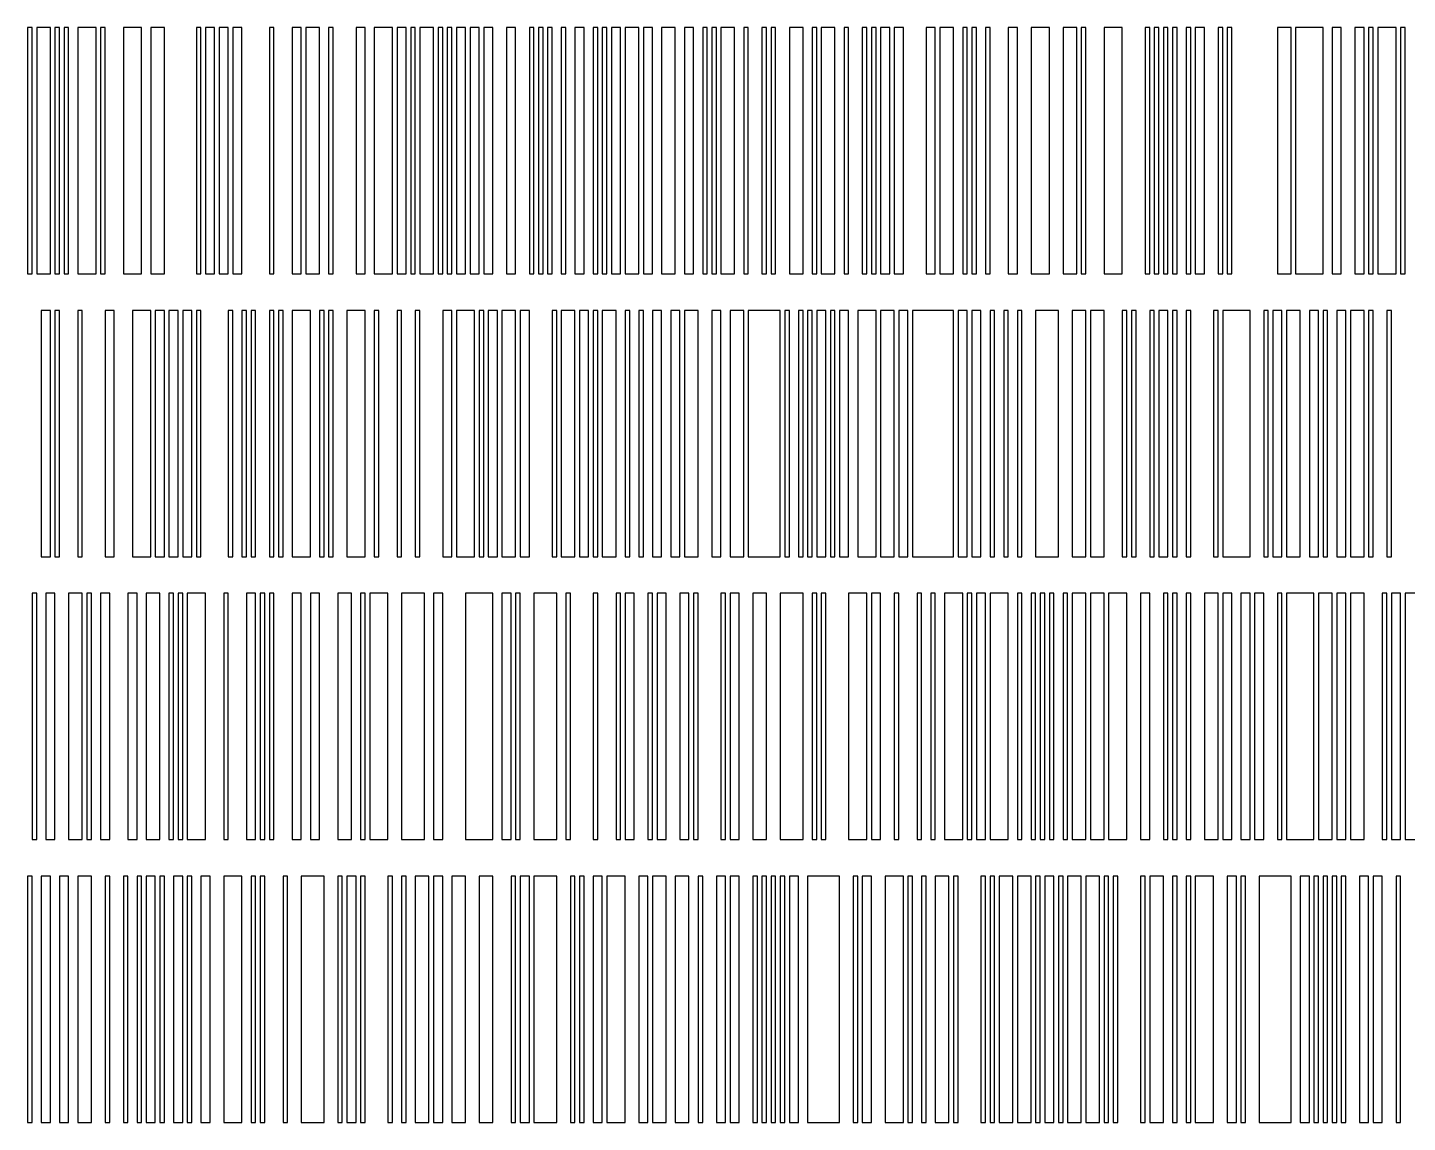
# Model space of a CAD drawing. Header units: metres. Extents: x -130 to 130, y -130 to 130.
# Drawn here: x -56 to 19.6, y -6.5 to 53.5 of the extents above; entities that cross this region are included whole.
import ezdxf

# ---------------------------------------------------------------- set-up
doc = ezdxf.new("R2010")
doc.units = ezdxf.units.M

msp = doc.modelspace()

# ---------------------------------------------------------------- linework, layer by layer
for points in [[(-56, 40), (-55.75, 40), (-55.75, 53.5), (-56, 53.5), (-56, 40)], [(-55.5, 40), (-54.75, 40), (-54.75, 53.5), (-55.5, 53.5), (-55.5, 40)], [(-54.5, 40), (-54.25, 40), (-54.25, 53.5), (-54.5, 53.5), (-54.5, 40)], [(-54, 40), (-53.75, 40), (-53.75, 53.5), (-54, 53.5), (-54, 40)], [(-53.25, 40), (-52.25, 40), (-52.25, 53.5), (-53.25, 53.5), (-53.25, 40)], [(-52, 40), (-51.75, 40), (-51.75, 53.5), (-52, 53.5), (-52, 40)], [(-50.75, 40), (-49.75, 40), (-49.75, 53.5), (-50.75, 53.5), (-50.75, 40)], [(-49.25, 40), (-48.5, 40), (-48.5, 53.5), (-49.25, 53.5), (-49.25, 40)], [(-46.75, 40), (-46.5, 40), (-46.5, 53.5), (-46.75, 53.5), (-46.75, 40)], [(-46.25, 40), (-45.75, 40), (-45.75, 53.5), (-46.25, 53.5), (-46.25, 40)], [(-45.5, 40), (-45, 40), (-45, 53.5), (-45.5, 53.5), (-45.5, 40)], [(-44.75, 40), (-44.25, 40), (-44.25, 53.5), (-44.75, 53.5), (-44.75, 40)], [(-42.75, 40), (-42.5, 40), (-42.5, 53.5), (-42.75, 53.5), (-42.75, 40)], [(-41.5, 40), (-41, 40), (-41, 53.5), (-41.5, 53.5), (-41.5, 40)], [(-40.75, 40), (-40, 40), (-40, 53.5), (-40.75, 53.5), (-40.75, 40)], [(-39.5, 40), (-39.25, 40), (-39.25, 53.5), (-39.5, 53.5), (-39.5, 40)], [(-38, 40), (-37.5, 40), (-37.5, 53.5), (-38, 53.5), (-38, 40)], [(-37, 40), (-36, 40), (-36, 53.5), (-37, 53.5), (-37, 40)], [(-35.75, 40), (-35.25, 40), (-35.25, 53.5), (-35.75, 53.5), (-35.75, 40)], [(-35, 40), (-34.75, 40), (-34.75, 53.5), (-35, 53.5), (-35, 40)], [(-34.5, 40), (-33.75, 40), (-33.75, 53.5), (-34.5, 53.5), (-34.5, 40)], [(-33.5, 40), (-33.25, 40), (-33.25, 53.5), (-33.5, 53.5), (-33.5, 40)], [(-33, 40), (-32.75, 40), (-32.75, 53.5), (-33, 53.5), (-33, 40)], [(-32.5, 40), (-32, 40), (-32, 53.5), (-32.5, 53.5), (-32.5, 40)], [(-31.75, 40), (-31.25, 40), (-31.25, 53.5), (-31.75, 53.5), (-31.75, 40)], [(-31, 40), (-30.5, 40), (-30.5, 53.5), (-31, 53.5), (-31, 40)], [(-29.75, 40), (-29.25, 40), (-29.25, 53.5), (-29.75, 53.5), (-29.75, 40)], [(-28.5, 40), (-28.25, 40), (-28.25, 53.5), (-28.5, 53.5), (-28.5, 40)], [(-28, 40), (-27.75, 40), (-27.75, 53.5), (-28, 53.5), (-28, 40)], [(-27.5, 40), (-27.25, 40), (-27.25, 53.5), (-27.5, 53.5), (-27.5, 40)], [(-26.75, 40), (-26.5, 40), (-26.5, 53.5), (-26.75, 53.5), (-26.75, 40)], [(-26, 40), (-25.5, 40), (-25.5, 53.5), (-26, 53.5), (-26, 40)], [(-25, 40), (-24.75, 40), (-24.75, 53.5), (-25, 53.5), (-25, 40)], [(-24.5, 40), (-24.25, 40), (-24.25, 53.5), (-24.5, 53.5), (-24.5, 40)], [(-24, 40), (-23.5, 40), (-23.5, 53.5), (-24, 53.5), (-24, 40)], [(-23.25, 40), (-22.5, 40), (-22.5, 53.5), (-23.25, 53.5), (-23.25, 40)], [(-22.25, 40), (-21.75, 40), (-21.75, 53.5), (-22.25, 53.5), (-22.25, 40)], [(-21.25, 40), (-20.5, 40), (-20.5, 53.5), (-21.25, 53.5), (-21.25, 40)], [(-20, 40), (-19.5, 40), (-19.5, 53.5), (-20, 53.5), (-20, 40)], [(-19, 40), (-18.75, 40), (-18.75, 53.5), (-19, 53.5), (-19, 40)], [(-18.5, 40), (-18.25, 40), (-18.25, 53.5), (-18.5, 53.5), (-18.5, 40)], [(-18, 40), (-17.25, 40), (-17.25, 53.5), (-18, 53.5), (-18, 40)], [(-16.75, 40), (-16.5, 40), (-16.5, 53.5), (-16.75, 53.5), (-16.75, 40)], [(-15.75, 40), (-15.5, 40), (-15.5, 53.5), (-15.75, 53.5), (-15.75, 40)], [(-15.25, 40), (-15, 40), (-15, 53.5), (-15.25, 53.5), (-15.25, 40)], [(-14.25, 40), (-13.5, 40), (-13.5, 53.5), (-14.25, 53.5), (-14.25, 40)], [(-13, 40), (-12.75, 40), (-12.75, 53.5), (-13, 53.5), (-13, 40)], [(-12.5, 40), (-11.75, 40), (-11.75, 53.5), (-12.5, 53.5), (-12.5, 40)], [(-11.25, 40), (-11, 40), (-11, 53.5), (-11.25, 53.5), (-11.25, 40)], [(-10.25, 40), (-10, 40), (-10, 53.5), (-10.25, 53.5), (-10.25, 40)], [(-9.75, 40), (-9.5, 40), (-9.5, 53.5), (-9.75, 53.5), (-9.75, 40)], [(-9.25, 40), (-8.75, 40), (-8.75, 53.5), (-9.25, 53.5), (-9.25, 40)], [(-8.5, 40), (-8, 40), (-8, 53.5), (-8.5, 53.5), (-8.5, 40)], [(-6.75, 40), (-6.25, 40), (-6.25, 53.5), (-6.75, 53.5), (-6.75, 40)], [(-6, 40), (-5.25, 40), (-5.25, 53.5), (-6, 53.5), (-6, 40)], [(-4.75, 40), (-4.5, 40), (-4.5, 53.5), (-4.75, 53.5), (-4.75, 40)], [(-4.25, 40), (-4, 40), (-4, 53.5), (-4.25, 53.5), (-4.25, 40)], [(-3.5, 40), (-3.25, 40), (-3.25, 53.5), (-3.5, 53.5), (-3.5, 40)], [(-2.25, 40), (-1.75, 40), (-1.75, 53.5), (-2.25, 53.5), (-2.25, 40)], [(-1, 40), (0, 40), (0, 53.5), (-1, 53.5), (-1, 40)], [(0.75, 40), (1.5, 40), (1.5, 53.5), (0.75, 53.5), (0.75, 40)], [(1.75, 40), (2, 40), (2, 53.5), (1.75, 53.5), (1.75, 40)], [(3, 40), (4, 40), (4, 53.5), (3, 53.5), (3, 40)], [(5.25, 40), (5.5, 40), (5.5, 53.5), (5.25, 53.5), (5.25, 40)], [(5.75, 40), (6, 40), (6, 53.5), (5.75, 53.5), (5.75, 40)], [(6.25, 40), (6.5, 40), (6.5, 53.5), (6.25, 53.5), (6.25, 40)], [(6.75, 40), (7, 40), (7, 53.5), (6.75, 53.5), (6.75, 40)], [(7.5, 40), (7.75, 40), (7.75, 53.5), (7.5, 53.5), (7.5, 40)], [(8, 40), (8.5, 40), (8.5, 53.5), (8, 53.5), (8, 40)], [(9.25, 40), (9.5, 40), (9.5, 53.5), (9.25, 53.5), (9.25, 40)], [(9.75, 40), (10, 40), (10, 53.5), (9.75, 53.5), (9.75, 40)], [(12.5, 40), (13.25, 40), (13.25, 53.5), (12.5, 53.5), (12.5, 40)], [(13.5, 40), (15, 40), (15, 53.5), (13.5, 53.5), (13.5, 40)], [(15.5, 40), (16, 40), (16, 53.5), (15.5, 53.5), (15.5, 40)], [(16.75, 40), (17.25, 40), (17.25, 53.5), (16.75, 53.5), (16.75, 40)], [(17.5, 40), (17.75, 40), (17.75, 53.5), (17.5, 53.5), (17.5, 40)], [(18, 40), (19, 40), (19, 53.5), (18, 53.5), (18, 40)], [(19.25, 40), (19.5, 40), (19.5, 53.5), (19.25, 53.5), (19.25, 40)], [(-55.25, 24.5), (-54.75, 24.5), (-54.75, 38), (-55.25, 38), (-55.25, 24.5)], [(-54.5, 24.5), (-54.25, 24.5), (-54.25, 38), (-54.5, 38), (-54.5, 24.5)], [(-53.25, 24.5), (-53, 24.5), (-53, 38), (-53.25, 38), (-53.25, 24.5)], [(-51.75, 24.5), (-51.25, 24.5), (-51.25, 38), (-51.75, 38), (-51.75, 24.5)], [(-50.25, 24.5), (-49.25, 24.5), (-49.25, 38), (-50.25, 38), (-50.25, 24.5)], [(-49, 24.5), (-48.5, 24.5), (-48.5, 38), (-49, 38), (-49, 24.5)], [(-48.25, 24.5), (-47.75, 24.5), (-47.75, 38), (-48.25, 38), (-48.25, 24.5)], [(-47.5, 24.5), (-47, 24.5), (-47, 38), (-47.5, 38), (-47.5, 24.5)], [(-46.75, 24.5), (-46.5, 24.5), (-46.5, 38), (-46.75, 38), (-46.75, 24.5)], [(-45, 24.5), (-44.75, 24.5), (-44.75, 38), (-45, 38), (-45, 24.5)], [(-44.25, 24.5), (-44, 24.5), (-44, 38), (-44.25, 38), (-44.25, 24.5)], [(-43.75, 24.5), (-43.5, 24.5), (-43.5, 38), (-43.75, 38), (-43.75, 24.5)], [(-42.75, 24.5), (-42.5, 24.5), (-42.5, 38), (-42.75, 38), (-42.75, 24.5)], [(-42.25, 24.5), (-42, 24.5), (-42, 38), (-42.25, 38), (-42.25, 24.5)], [(-41.5, 24.5), (-40.5, 24.5), (-40.5, 38), (-41.5, 38), (-41.5, 24.5)], [(-40, 24.5), (-39.75, 24.5), (-39.75, 38), (-40, 38), (-40, 24.5)], [(-39.5, 24.5), (-39.25, 24.5), (-39.25, 38), (-39.5, 38), (-39.5, 24.5)], [(-38.5, 24.5), (-37.5, 24.5), (-37.5, 38), (-38.5, 38), (-38.5, 24.5)], [(-37, 24.5), (-36.75, 24.5), (-36.75, 38), (-37, 38), (-37, 24.5)], [(-35.75, 24.5), (-35.5, 24.5), (-35.5, 38), (-35.75, 38), (-35.75, 24.5)], [(-34.75, 24.5), (-34.5, 24.5), (-34.5, 38), (-34.75, 38), (-34.75, 24.5)], [(-33.25, 24.5), (-32.75, 24.5), (-32.75, 38), (-33.25, 38), (-33.25, 24.5)], [(-32.5, 24.5), (-31.5, 24.5), (-31.5, 38), (-32.5, 38), (-32.5, 24.5)], [(-31.25, 24.5), (-31, 24.5), (-31, 38), (-31.25, 38), (-31.25, 24.5)], [(-30.75, 24.5), (-30.25, 24.5), (-30.25, 38), (-30.75, 38), (-30.75, 24.5)], [(-30, 24.5), (-29.25, 24.5), (-29.25, 38), (-30, 38), (-30, 24.5)], [(-29, 24.5), (-28.5, 24.5), (-28.5, 38), (-29, 38), (-29, 24.5)], [(-27.25, 24.5), (-27, 24.5), (-27, 38), (-27.25, 38), (-27.25, 24.5)], [(-26.75, 24.5), (-26, 24.5), (-26, 38), (-26.75, 38), (-26.75, 24.5)], [(-25.75, 24.5), (-25.25, 24.5), (-25.25, 38), (-25.75, 38), (-25.75, 24.5)], [(-25, 24.5), (-24.75, 24.5), (-24.75, 38), (-25, 38), (-25, 24.5)], [(-24.5, 24.5), (-23.75, 24.5), (-23.75, 38), (-24.5, 38), (-24.5, 24.5)], [(-23.25, 24.5), (-23, 24.5), (-23, 38), (-23.25, 38), (-23.25, 24.5)], [(-22.5, 24.5), (-22.25, 24.5), (-22.25, 38), (-22.5, 38), (-22.5, 24.5)], [(-21.75, 24.5), (-21.25, 24.5), (-21.25, 38), (-21.75, 38), (-21.75, 24.5)], [(-20.75, 24.5), (-20.25, 24.5), (-20.25, 38), (-20.75, 38), (-20.75, 24.5)], [(-20, 24.5), (-19.25, 24.5), (-19.25, 38), (-20, 38), (-20, 24.5)], [(-18.5, 24.5), (-18, 24.5), (-18, 38), (-18.5, 38), (-18.5, 24.5)], [(-17.5, 24.5), (-16.75, 24.5), (-16.75, 38), (-17.5, 38), (-17.5, 24.5)], [(-16.5, 24.5), (-14.75, 24.5), (-14.75, 38), (-16.5, 38), (-16.5, 24.5)], [(-14.5, 24.5), (-14.25, 24.5), (-14.25, 38), (-14.5, 38), (-14.5, 24.5)], [(-13.75, 24.5), (-13.5, 24.5), (-13.5, 38), (-13.75, 38), (-13.75, 24.5)], [(-13.25, 24.5), (-13, 24.5), (-13, 38), (-13.25, 38), (-13.25, 24.5)], [(-12.75, 24.5), (-12.25, 24.5), (-12.25, 38), (-12.75, 38), (-12.75, 24.5)], [(-12, 24.5), (-11.75, 24.5), (-11.75, 38), (-12, 38), (-12, 24.5)], [(-11.5, 24.5), (-11, 24.5), (-11, 38), (-11.5, 38), (-11.5, 24.5)], [(-10.5, 24.5), (-9.5, 24.5), (-9.5, 38), (-10.5, 38), (-10.5, 24.5)], [(-9.25, 24.5), (-8.5, 24.5), (-8.5, 38), (-9.25, 38), (-9.25, 24.5)], [(-8.25, 24.5), (-7.75, 24.5), (-7.75, 38), (-8.25, 38), (-8.25, 24.5)], [(-7.5, 24.5), (-5.25, 24.5), (-5.25, 38), (-7.5, 38), (-7.5, 24.5)], [(-5, 24.5), (-4.5, 24.5), (-4.5, 38), (-5, 38), (-5, 24.5)], [(-4.25, 24.5), (-3.75, 24.5), (-3.75, 38), (-4.25, 38), (-4.25, 24.5)], [(-3.25, 24.5), (-3, 24.5), (-3, 38), (-3.25, 38), (-3.25, 24.5)], [(-2.5, 24.5), (-2.25, 24.5), (-2.25, 38), (-2.5, 38), (-2.5, 24.5)], [(-1.75, 24.5), (-1.5, 24.5), (-1.5, 38), (-1.75, 38), (-1.75, 24.5)], [(-0.75, 24.5), (0.5, 24.5), (0.5, 38), (-0.75, 38), (-0.75, 24.5)], [(1.25, 24.5), (2, 24.5), (2, 38), (1.25, 38), (1.25, 24.5)], [(2.25, 24.5), (3, 24.5), (3, 38), (2.25, 38), (2.25, 24.5)], [(4, 24.5), (4.25, 24.5), (4.25, 38), (4, 38), (4, 24.5)], [(4.5, 24.5), (4.75, 24.5), (4.75, 38), (4.5, 38), (4.5, 24.5)], [(5.5, 24.5), (5.75, 24.5), (5.75, 38), (5.5, 38), (5.5, 24.5)], [(6, 24.5), (6.5, 24.5), (6.5, 38), (6, 38), (6, 24.5)], [(6.75, 24.5), (7, 24.5), (7, 38), (6.75, 38), (6.75, 24.5)], [(7.5, 24.5), (7.75, 24.5), (7.75, 38), (7.5, 38), (7.5, 24.5)], [(9, 24.5), (9.25, 24.5), (9.25, 38), (9, 38), (9, 24.5)], [(9.5, 24.5), (11, 24.5), (11, 38), (9.5, 38), (9.5, 24.5)], [(11.75, 24.5), (12, 24.5), (12, 38), (11.75, 38), (11.75, 24.5)], [(12.25, 24.5), (12.75, 24.5), (12.75, 38), (12.25, 38), (12.25, 24.5)], [(13, 24.5), (13.75, 24.5), (13.75, 38), (13, 38), (13, 24.5)], [(14.25, 24.5), (14.75, 24.5), (14.75, 38), (14.25, 38), (14.25, 24.5)], [(15, 24.5), (15.25, 24.5), (15.25, 38), (15, 38), (15, 24.5)], [(15.75, 24.5), (16.25, 24.5), (16.25, 38), (15.75, 38), (15.75, 24.5)], [(16.5, 24.5), (17.25, 24.5), (17.25, 38), (16.5, 38), (16.5, 24.5)], [(17.5, 24.5), (17.75, 24.5), (17.75, 38), (17.5, 38), (17.5, 24.5)], [(18.5, 24.5), (18.75, 24.5), (18.75, 38), (18.5, 38), (18.5, 24.5)], [(-55.75, 9), (-55.5, 9), (-55.5, 22.5), (-55.75, 22.5), (-55.75, 9)], [(-55, 9), (-54.5, 9), (-54.5, 22.5), (-55, 22.5), (-55, 9)], [(-53.75, 9), (-53, 9), (-53, 22.5), (-53.75, 22.5), (-53.75, 9)], [(-52.75, 9), (-52.5, 9), (-52.5, 22.5), (-52.75, 22.5), (-52.75, 9)], [(-52, 9), (-51.5, 9), (-51.5, 22.5), (-52, 22.5), (-52, 9)], [(-50.5, 9), (-50, 9), (-50, 22.5), (-50.5, 22.5), (-50.5, 9)], [(-49.5, 9), (-48.75, 9), (-48.75, 22.5), (-49.5, 22.5), (-49.5, 9)], [(-48.25, 9), (-48, 9), (-48, 22.5), (-48.25, 22.5), (-48.25, 9)], [(-47.75, 9), (-47.5, 9), (-47.5, 22.5), (-47.75, 22.5), (-47.75, 9)], [(-47.25, 9), (-46.25, 9), (-46.25, 22.5), (-47.25, 22.5), (-47.25, 9)], [(-45.25, 9), (-45, 9), (-45, 22.5), (-45.25, 22.5), (-45.25, 9)], [(-44, 9), (-43.5, 9), (-43.5, 22.5), (-44, 22.5), (-44, 9)], [(-43.25, 9), (-43, 9), (-43, 22.5), (-43.25, 22.5), (-43.25, 9)], [(-42.75, 9), (-42.5, 9), (-42.5, 22.5), (-42.75, 22.5), (-42.75, 9)], [(-41.5, 9), (-41, 9), (-41, 22.5), (-41.5, 22.5), (-41.5, 9)], [(-40.5, 9), (-40, 9), (-40, 22.5), (-40.5, 22.5), (-40.5, 9)], [(-39, 9), (-38.25, 9), (-38.25, 22.5), (-39, 22.5), (-39, 9)], [(-37.75, 9), (-37.5, 9), (-37.5, 22.5), (-37.75, 22.5), (-37.75, 9)], [(-37.25, 9), (-36.25, 9), (-36.25, 22.5), (-37.25, 22.5), (-37.25, 9)], [(-35.5, 9), (-34.25, 9), (-34.25, 22.5), (-35.5, 22.5), (-35.5, 9)], [(-33.75, 9), (-33.25, 9), (-33.25, 22.5), (-33.75, 22.5), (-33.75, 9)], [(-32, 9), (-30.5, 9), (-30.5, 22.5), (-32, 22.5), (-32, 9)], [(-30, 9), (-29.5, 9), (-29.5, 22.5), (-30, 22.5), (-30, 9)], [(-29.25, 9), (-29, 9), (-29, 22.5), (-29.25, 22.5), (-29.25, 9)], [(-28.25, 9), (-27, 9), (-27, 22.5), (-28.25, 22.5), (-28.25, 9)], [(-26.5, 9), (-26.25, 9), (-26.25, 22.5), (-26.5, 22.5), (-26.5, 9)], [(-25, 9), (-24.75, 9), (-24.75, 22.5), (-25, 22.5), (-25, 9)], [(-23.75, 9), (-23.5, 9), (-23.5, 22.5), (-23.75, 22.5), (-23.75, 9)], [(-23.25, 9), (-22.75, 9), (-22.75, 22.5), (-23.25, 22.5), (-23.25, 9)], [(-22, 9), (-21.75, 9), (-21.75, 22.5), (-22, 22.5), (-22, 9)], [(-21.5, 9), (-21, 9), (-21, 22.5), (-21.5, 22.5), (-21.5, 9)], [(-20.25, 9), (-19.75, 9), (-19.75, 22.5), (-20.25, 22.5), (-20.25, 9)], [(-19.5, 9), (-19.25, 9), (-19.25, 22.5), (-19.5, 22.5), (-19.5, 9)], [(-18, 9), (-17.75, 9), (-17.75, 22.5), (-18, 22.5), (-18, 9)], [(-17.5, 9), (-17, 9), (-17, 22.5), (-17.5, 22.5), (-17.5, 9)], [(-16.25, 9), (-15.5, 9), (-15.5, 22.5), (-16.25, 22.5), (-16.25, 9)], [(-14.75, 9), (-13.5, 9), (-13.5, 22.5), (-14.75, 22.5), (-14.75, 9)], [(-13, 9), (-12.75, 9), (-12.75, 22.5), (-13, 22.5), (-13, 9)], [(-12.5, 9), (-12.25, 9), (-12.25, 22.5), (-12.5, 22.5), (-12.5, 9)], [(-11, 9), (-10, 9), (-10, 22.5), (-11, 22.5), (-11, 9)], [(-9.75, 9), (-9.25, 9), (-9.25, 22.5), (-9.75, 22.5), (-9.75, 9)], [(-8.5, 9), (-8.25, 9), (-8.25, 22.5), (-8.5, 22.5), (-8.5, 9)], [(-7.25, 9), (-7, 9), (-7, 22.5), (-7.25, 22.5), (-7.25, 9)], [(-6.5, 9), (-6.25, 9), (-6.25, 22.5), (-6.5, 22.5), (-6.5, 9)], [(-5.75, 9), (-4.75, 9), (-4.75, 22.5), (-5.75, 22.5), (-5.75, 9)], [(-4.5, 9), (-4.25, 9), (-4.25, 22.5), (-4.5, 22.5), (-4.5, 9)], [(-4, 9), (-3.5, 9), (-3.5, 22.5), (-4, 22.5), (-4, 9)], [(-3.25, 9), (-2.25, 9), (-2.25, 22.5), (-3.25, 22.5), (-3.25, 9)], [(-1.75, 9), (-1.5, 9), (-1.5, 22.5), (-1.75, 22.5), (-1.75, 9)], [(-1, 9), (-0.75, 9), (-0.75, 22.5), (-1, 22.5), (-1, 9)], [(-0.5, 9), (-0.25, 9), (-0.25, 22.5), (-0.5, 22.5), (-0.5, 9)], [(0, 9), (0.25, 9), (0.25, 22.5), (0, 22.5), (0, 9)], [(0.75, 9), (1, 9), (1, 22.5), (0.75, 22.5), (0.75, 9)], [(1.25, 9), (2, 9), (2, 22.5), (1.25, 22.5), (1.25, 9)], [(2.25, 9), (3, 9), (3, 22.5), (2.25, 22.5), (2.25, 9)], [(3.25, 9), (4.25, 9), (4.25, 22.5), (3.25, 22.5), (3.25, 9)], [(5, 9), (5.5, 9), (5.5, 22.5), (5, 22.5), (5, 9)], [(6.25, 9), (6.5, 9), (6.5, 22.5), (6.25, 22.5), (6.25, 9)], [(6.75, 9), (7, 9), (7, 22.5), (6.75, 22.5), (6.75, 9)], [(7.5, 9), (7.75, 9), (7.75, 22.5), (7.5, 22.5), (7.5, 9)], [(8.5, 9), (9.25, 9), (9.25, 22.5), (8.5, 22.5), (8.5, 9)], [(9.5, 9), (10, 9), (10, 22.5), (9.5, 22.5), (9.5, 9)], [(10.5, 9), (11, 9), (11, 22.5), (10.5, 22.5), (10.5, 9)], [(11.25, 9), (11.75, 9), (11.75, 22.5), (11.25, 22.5), (11.25, 9)], [(12.5, 9), (12.75, 9), (12.75, 22.5), (12.5, 22.5), (12.5, 9)], [(13, 9), (14.5, 9), (14.5, 22.5), (13, 22.5), (13, 9)], [(14.75, 9), (15.5, 9), (15.5, 22.5), (14.75, 22.5), (14.75, 9)], [(15.75, 9), (16.25, 9), (16.25, 22.5), (15.75, 22.5), (15.75, 9)], [(16.5, 9), (17.25, 9), (17.25, 22.5), (16.5, 22.5), (16.5, 9)], [(18.25, 9), (18.5, 9), (18.5, 22.5), (18.25, 22.5), (18.25, 9)], [(18.75, 9), (19.25, 9), (19.25, 22.5), (18.75, 22.5), (18.75, 9)], [(19.5, 9), (20.25, 9), (20.25, 22.5), (19.5, 22.5), (19.5, 9)], [(-56, -6.5), (-55.75, -6.5), (-55.75, 7), (-56, 7), (-56, -6.5)], [(-55.25, -6.5), (-54.75, -6.5), (-54.75, 7), (-55.25, 7), (-55.25, -6.5)], [(-54.25, -6.5), (-53.75, -6.5), (-53.75, 7), (-54.25, 7), (-54.25, -6.5)], [(-53.25, -6.5), (-52.5, -6.5), (-52.5, 7), (-53.25, 7), (-53.25, -6.5)], [(-51.75, -6.5), (-51.5, -6.5), (-51.5, 7), (-51.75, 7), (-51.75, -6.5)], [(-50.75, -6.5), (-50.5, -6.5), (-50.5, 7), (-50.75, 7), (-50.75, -6.5)], [(-50, -6.5), (-49.75, -6.5), (-49.75, 7), (-50, 7), (-50, -6.5)], [(-49.5, -6.5), (-49, -6.5), (-49, 7), (-49.5, 7), (-49.5, -6.5)], [(-48.75, -6.5), (-48.5, -6.5), (-48.5, 7), (-48.75, 7), (-48.75, -6.5)], [(-48, -6.5), (-47.5, -6.5), (-47.5, 7), (-48, 7), (-48, -6.5)], [(-47.25, -6.5), (-47, -6.5), (-47, 7), (-47.25, 7), (-47.25, -6.5)], [(-46.5, -6.5), (-46, -6.5), (-46, 7), (-46.5, 7), (-46.5, -6.5)], [(-45.25, -6.5), (-44.25, -6.5), (-44.25, 7), (-45.25, 7), (-45.25, -6.5)], [(-43.75, -6.5), (-43.5, -6.5), (-43.5, 7), (-43.75, 7), (-43.75, -6.5)], [(-43.25, -6.5), (-43, -6.5), (-43, 7), (-43.25, 7), (-43.25, -6.5)], [(-42, -6.5), (-41.75, -6.5), (-41.75, 7), (-42, 7), (-42, -6.5)], [(-41, -6.5), (-39.75, -6.5), (-39.75, 7), (-41, 7), (-41, -6.5)], [(-39, -6.5), (-38.75, -6.5), (-38.75, 7), (-39, 7), (-39, -6.5)], [(-38.5, -6.5), (-38, -6.5), (-38, 7), (-38.5, 7), (-38.5, -6.5)], [(-37.75, -6.5), (-37.5, -6.5), (-37.5, 7), (-37.75, 7), (-37.75, -6.5)], [(-36.25, -6.5), (-36, -6.5), (-36, 7), (-36.25, 7), (-36.25, -6.5)], [(-35.5, -6.5), (-35.25, -6.5), (-35.25, 7), (-35.5, 7), (-35.5, -6.5)], [(-34.75, -6.5), (-34, -6.5), (-34, 7), (-34.75, 7), (-34.75, -6.5)], [(-33.75, -6.5), (-33.25, -6.5), (-33.25, 7), (-33.75, 7), (-33.75, -6.5)], [(-32.75, -6.5), (-32, -6.5), (-32, 7), (-32.75, 7), (-32.75, -6.5)], [(-31.25, -6.5), (-30.5, -6.5), (-30.5, 7), (-31.25, 7), (-31.25, -6.5)], [(-29.5, -6.5), (-29.25, -6.5), (-29.25, 7), (-29.5, 7), (-29.5, -6.5)], [(-29, -6.5), (-28.5, -6.5), (-28.5, 7), (-29, 7), (-29, -6.5)], [(-28.25, -6.5), (-27, -6.5), (-27, 7), (-28.25, 7), (-28.25, -6.5)], [(-26.25, -6.5), (-26, -6.5), (-26, 7), (-26.25, 7), (-26.25, -6.5)], [(-25.75, -6.5), (-25.5, -6.5), (-25.5, 7), (-25.75, 7), (-25.75, -6.5)], [(-25, -6.5), (-24.5, -6.5), (-24.5, 7), (-25, 7), (-25, -6.5)], [(-24.25, -6.5), (-23.25, -6.5), (-23.25, 7), (-24.25, 7), (-24.25, -6.5)], [(-22.5, -6.5), (-22, -6.5), (-22, 7), (-22.5, 7), (-22.5, -6.5)], [(-21.75, -6.5), (-21, -6.5), (-21, 7), (-21.75, 7), (-21.75, -6.5)], [(-20.5, -6.5), (-19.75, -6.5), (-19.75, 7), (-20.5, 7), (-20.5, -6.5)], [(-19.25, -6.5), (-19, -6.5), (-19, 7), (-19.25, 7), (-19.25, -6.5)], [(-18.25, -6.5), (-17.75, -6.5), (-17.75, 7), (-18.25, 7), (-18.25, -6.5)], [(-17.5, -6.5), (-17, -6.5), (-17, 7), (-17.5, 7), (-17.5, -6.5)], [(-16.25, -6.5), (-16, -6.5), (-16, 7), (-16.25, 7), (-16.25, -6.5)], [(-15.75, -6.5), (-15.5, -6.5), (-15.5, 7), (-15.75, 7), (-15.75, -6.5)], [(-15.25, -6.5), (-15, -6.5), (-15, 7), (-15.25, 7), (-15.25, -6.5)], [(-14.75, -6.5), (-14.5, -6.5), (-14.5, 7), (-14.75, 7), (-14.75, -6.5)], [(-14.25, -6.5), (-13.75, -6.5), (-13.75, 7), (-14.25, 7), (-14.25, -6.5)], [(-13.25, -6.5), (-11.5, -6.5), (-11.5, 7), (-13.25, 7), (-13.25, -6.5)], [(-10.75, -6.5), (-10.5, -6.5), (-10.5, 7), (-10.75, 7), (-10.75, -6.5)], [(-10.25, -6.5), (-9.75, -6.5), (-9.75, 7), (-10.25, 7), (-10.25, -6.5)], [(-9, -6.5), (-8, -6.5), (-8, 7), (-9, 7), (-9, -6.5)], [(-7.75, -6.5), (-7.5, -6.5), (-7.5, 7), (-7.75, 7), (-7.75, -6.5)], [(-7, -6.5), (-6.75, -6.5), (-6.75, 7), (-7, 7), (-7, -6.5)], [(-6.25, -6.5), (-5.5, -6.5), (-5.5, 7), (-6.25, 7), (-6.25, -6.5)], [(-5.25, -6.5), (-5, -6.5), (-5, 7), (-5.25, 7), (-5.25, -6.5)], [(-3.75, -6.5), (-3.5, -6.5), (-3.5, 7), (-3.75, 7), (-3.75, -6.5)], [(-3.25, -6.5), (-3, -6.5), (-3, 7), (-3.25, 7), (-3.25, -6.5)], [(-2.75, -6.5), (-2, -6.5), (-2, 7), (-2.75, 7), (-2.75, -6.5)], [(-1.75, -6.5), (-1, -6.5), (-1, 7), (-1.75, 7), (-1.75, -6.5)], [(-0.75, -6.5), (-0.5, -6.5), (-0.5, 7), (-0.75, 7), (-0.75, -6.5)], [(-0.25, -6.5), (0.25, -6.5), (0.25, 7), (-0.25, 7), (-0.25, -6.5)], [(0.5, -6.5), (0.75, -6.5), (0.75, 7), (0.5, 7), (0.5, -6.5)], [(1, -6.5), (1.75, -6.5), (1.75, 7), (1, 7), (1, -6.5)], [(2, -6.5), (2.75, -6.5), (2.75, 7), (2, 7), (2, -6.5)], [(3, -6.5), (3.25, -6.5), (3.25, 7), (3, 7), (3, -6.5)], [(3.5, -6.5), (3.75, -6.5), (3.75, 7), (3.5, 7), (3.5, -6.5)], [(5, -6.5), (5.25, -6.5), (5.25, 7), (5, 7), (5, -6.5)], [(5.5, -6.5), (6.25, -6.5), (6.25, 7), (5.5, 7), (5.5, -6.5)], [(6.75, -6.5), (7, -6.5), (7, 7), (6.75, 7), (6.75, -6.5)], [(7.5, -6.5), (7.75, -6.5), (7.75, 7), (7.5, 7), (7.5, -6.5)], [(8, -6.5), (9, -6.5), (9, 7), (8, 7), (8, -6.5)], [(9.75, -6.5), (10.25, -6.5), (10.25, 7), (9.75, 7), (9.75, -6.5)], [(10.5, -6.5), (10.75, -6.5), (10.75, 7), (10.5, 7), (10.5, -6.5)], [(11.5, -6.5), (13.25, -6.5), (13.25, 7), (11.5, 7), (11.5, -6.5)], [(13.75, -6.5), (14.25, -6.5), (14.25, 7), (13.75, 7), (13.75, -6.5)], [(14.5, -6.5), (14.75, -6.5), (14.75, 7), (14.5, 7), (14.5, -6.5)], [(15, -6.5), (15.25, -6.5), (15.25, 7), (15, 7), (15, -6.5)], [(15.5, -6.5), (15.75, -6.5), (15.75, 7), (15.5, 7), (15.5, -6.5)], [(16, -6.5), (16.25, -6.5), (16.25, 7), (16, 7), (16, -6.5)], [(17, -6.5), (17.5, -6.5), (17.5, 7), (17, 7), (17, -6.5)], [(17.75, -6.5), (18.25, -6.5), (18.25, 7), (17.75, 7), (17.75, -6.5)], [(19, -6.5), (19.25, -6.5), (19.25, 7), (19, 7), (19, -6.5)]]:
    msp.add_lwpolyline(points, close=True)

doc.saveas('drawing.dxf')
